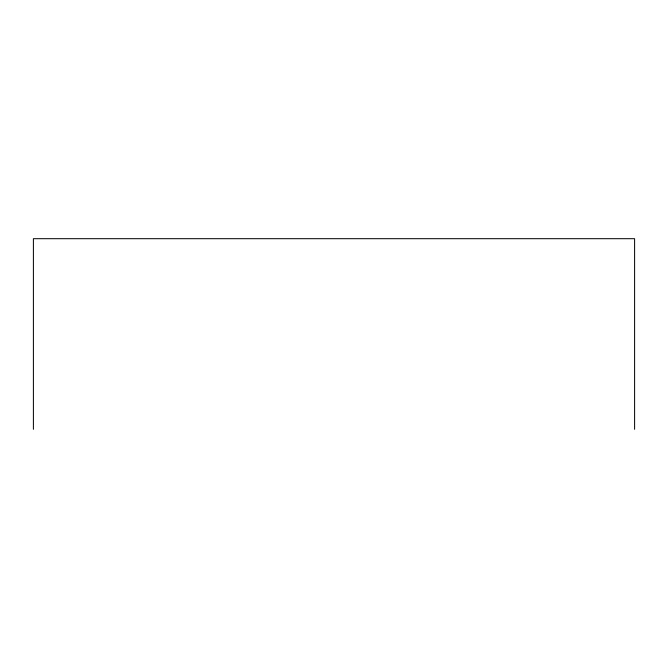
<?xml version="1.0" encoding="UTF-8"?>
<svg xmlns="http://www.w3.org/2000/svg" width="668" height="668" viewBox="0 0 668 668"><rect width="100%" height="100%" fill="white"/><g stroke="black" fill="none" stroke-linecap="round" stroke-linejoin="round"><path stroke-width="1" d="M634.6 429.307L634.6 238.693L33.4 238.693L33.4 429.307"/></g></svg>
